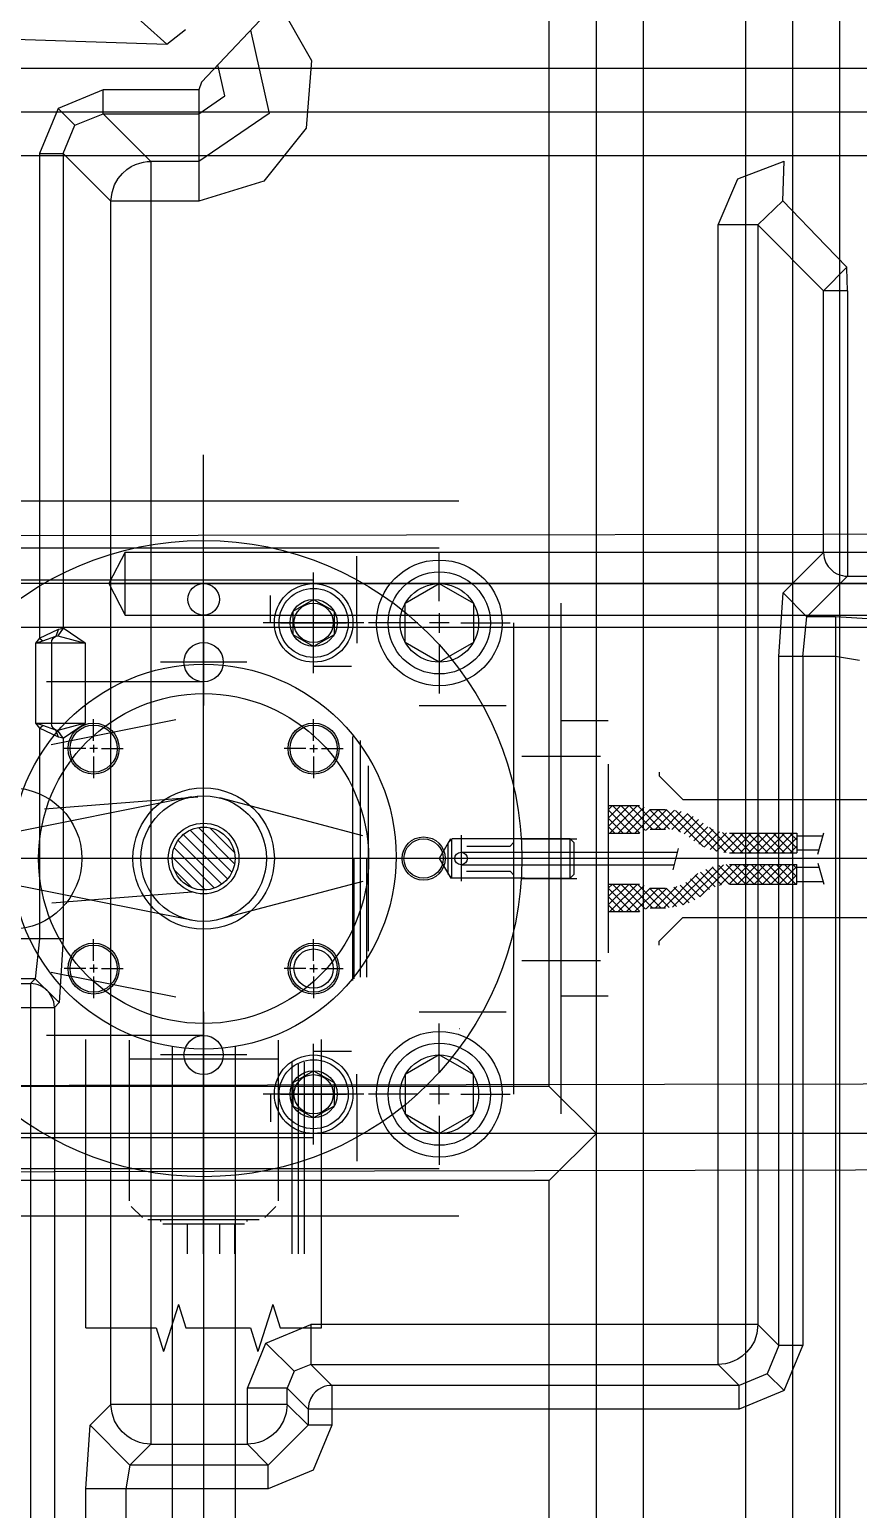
# Model space of a CAD drawing. Header units: millimetres. Extents: x -1 to 1014, y -756 to 757.
# Drawn here: x 874.5 to 902.9, y 117.4 to 168 of the extents above; entities that cross this region are included whole.
import ezdxf

# ---------------------------------------------------------------- set-up
doc = ezdxf.new("R2010")
doc.units = ezdxf.units.MM

# ---------------------------------------------------------------- blocks, each defined once
blk = doc.blocks.new('blockName2')
for points in [[(893.914, 29.578), (893.914, 405.569)], [(895.526, 29.578), (895.526, 405.569)], [(900.629, 29.578), (900.629, 405.569)], [(902.24, 29.578), (902.24, 405.569)], [(899.017, 115.787), (899.017, 319.36)], [(892.303, 131.901), (892.303, 303.246)], [(835.31, 168.984), (879.223, 167.528)], [(883.027, 168.996), (884.172, 166.976), (883.991, 164.662), (882.542, 162.848), (880.323, 162.165)], [(883.027, 168.996), (880.412, 166.229)], [(877.696, 168.899), (879.223, 167.528)], [(879.223, 167.528), (879.863, 168.034)], [(882.092, 168.009), (882.728, 165.165), (880.323, 163.524)], [(930.171, 166.697), (755.603, 166.697)], [(880.317, 165.155), (881.21, 165.766), (880.973, 166.822)], [(877.048, 165.971), (875.509, 165.335)], [(880.317, 165.971), (877.048, 165.971)], [(877.048, 165.155), (877.048, 165.971)], [(880.412, 166.229), (880.317, 165.971)], [(880.317, 165.971), (880.323, 162.165)], [(930.171, 165.203), (754.11, 165.203)], [(875.509, 165.335), (874.873, 163.796)], [(875.509, 165.335), (876.085, 164.759)], [(876.085, 164.759), (877.048, 165.155)], [(877.048, 165.155), (880.317, 165.155)], [(878.679, 163.524), (877.048, 165.155)], [(875.688, 163.796), (876.085, 164.759)], [(930.171, 163.71), (755.603, 163.71)], [(874.873, 163.796), (874.873, 147.228)], [(874.873, 163.796), (875.688, 163.796)], [(875.688, 163.796), (875.688, 147.567)], [(877.319, 162.165), (875.688, 163.796)], [(877.319, 162.165), (877.355, 162.467), (877.443, 162.726), (877.566, 162.939), (877.707, 163.111), (877.858, 163.244), (878.01, 163.345), (878.159, 163.418), (878.302, 163.469), (878.435, 163.501), (878.555, 163.518), (878.679, 163.524)], [(878.679, 163.524), (878.679, 119.671)], [(880.323, 163.524), (878.679, 163.524)], [(898.077, 161.359), (898.743, 162.928), (900.337, 163.533)], [(900.284, 162.174), (900.337, 163.533)], [(877.319, 121.031), (877.319, 162.165)], [(880.323, 162.165), (877.319, 162.165)], [(900.284, 162.174), (899.436, 161.359)], [(901.752, 160.645), (900.284, 162.174)], [(898.077, 122.397), (898.077, 161.359)], [(899.436, 161.359), (898.077, 161.359)], [(899.436, 161.359), (899.436, 123.757)], [(901.677, 159.096), (899.436, 161.359)], [(902.478, 159.911), (901.752, 160.645)], [(902.478, 159.911), (901.677, 159.096)], [(902.479, 159.875), (902.479, 159.899), (902.478, 159.911)], [(902.493, 159.096), (902.479, 159.875)], [(901.677, 150.158), (901.677, 159.096)], [(902.493, 159.096), (901.677, 159.096)], [(902.493, 159.096), (902.493, 149.343)], [(880.486, 126.613), (880.486, 153.491)], [(889.215, 151.909), (866.387, 151.909)], [(930.171, 150.82), (787.653, 150.583)], [(888.543, 150.298), (867.058, 150.298)], [(877.801, 150.164), (877.242, 149.089)], [(877.801, 150.164), (990.598, 150.164)], [(877.801, 148.015), (877.801, 150.164)], [(885.723, 147.747), (885.723, 150.029)], [(888.543, 148.485), (888.543, 150.164)], [(900.294, 148.775), (901.677, 150.158)], [(901.677, 150.158), (901.701, 149.968), (901.76, 149.805), (901.841, 149.672), (901.934, 149.567), (902.033, 149.487), (902.133, 149.428), (902.23, 149.388), (902.322, 149.362), (902.406, 149.348), (902.493, 149.343)], [(904.566, 150.158), (901.677, 150.158)], [(884.246, 146.025), (884.246, 149.469)], [(901.11, 147.96), (902.493, 149.343)], [(902.493, 149.343), (903.879, 149.343)], [(930.171, 149.089), (787.653, 149.089)], [(871.355, 149.225), (884.246, 149.225)], [(877.242, 149.089), (998.118, 149.089)], [(877.242, 149.089), (877.801, 148.015)], [(884.246, 146.619), (884.246, 148.875)], [(887.38, 148.418), (888.543, 149.089)], [(888.543, 149.089), (889.706, 148.418)], [(900.152, 146.6), (900.294, 148.775)], [(901.11, 147.96), (900.294, 148.775)], [(882.769, 147.747), (882.769, 148.687)], [(883.548, 148.149), (884.246, 148.552)], [(884.246, 148.552), (884.944, 148.149)], [(887.38, 147.075), (887.38, 148.418)], [(889.706, 148.418), (889.706, 147.075)], [(892.706, 130.961), (892.706, 148.418)], [(877.801, 148.015), (990.598, 148.015)], [(880.486, 147.881), (880.486, 144.927)], [(885.968, 147.747), (882.524, 147.747)], [(883.118, 147.747), (885.374, 147.747)], [(883.548, 147.344), (883.548, 148.149)], [(884.944, 148.149), (884.944, 147.344)], [(885.723, 147.747), (885.723, 147.056)], [(887.805, 147.747), (886.126, 147.747)], [(888.879, 147.747), (888.207, 147.747)], [(888.543, 148.082), (888.543, 147.411)], [(889.282, 147.747), (890.96, 147.747)], [(891.095, 131.633), (891.095, 147.747)], [(900.968, 146.6), (901.11, 147.96)], [(902.092, 147.96), (901.11, 147.96)], [(902.092, 147.96), (902.092, 104.16)], [(904.267, 147.818), (902.092, 147.96)], [(751.038, 147.596), (930.171, 147.596)], [(874.873, 147.228), (874.742, 147.05)], [(874.873, 147.228), (875.521, 147.534)], [(874.873, 147.228), (874.984, 147.139)], [(874.984, 147.139), (875.43, 147.292)], [(875.284, 147.05), (875.301, 147.147), (875.352, 147.231), (875.43, 147.292)], [(875.521, 147.534), (875.43, 147.292)], [(875.43, 147.292), (875.501, 147.309)], [(875.688, 147.567), (875.501, 147.309)], [(875.501, 147.309), (876.435, 147.05)], [(875.521, 147.534), (875.688, 147.567)], [(876.436, 147.05), (875.688, 147.567)], [(880.486, 126.18), (880.486, 147.558)], [(884.246, 146.941), (883.548, 147.344)], [(884.944, 147.344), (884.246, 146.941)], [(874.742, 147.05), (874.984, 147.139)], [(876.435, 147.05), (874.742, 147.05)], [(874.742, 147.05), (874.742, 144.324)], [(875.284, 147.05), (875.284, 144.324)], [(876.436, 147.05), (876.436, 144.324)], [(888.543, 146.404), (887.38, 147.075)], [(889.706, 147.075), (888.543, 146.404)], [(888.543, 147.008), (888.543, 145.329)], [(881.963, 146.404), (879.009, 146.404)], [(880.483, 146.405), (880.486, 146.404)], [(880.486, 146.404), (880.483, 146.404)], [(884.246, 146.27), (885.545, 146.27)], [(900.152, 123.041), (900.152, 146.6)], [(902.092, 146.6), (900.152, 146.6)], [(900.968, 146.6), (900.968, 123.041)], [(902.907, 146.458), (902.092, 146.6)], [(880.486, 145.733), (875.115, 145.733)], [(887.855, 144.927), (889.617, 144.927)], [(888.543, 144.927), (890.826, 144.927)], [(888.543, 144.927), (888.946, 144.927)], [(874.742, 144.324), (874.873, 144.146)], [(874.742, 144.324), (876.435, 144.324)], [(874.984, 144.235), (874.742, 144.324)], [(874.873, 144.146), (874.984, 144.235)], [(875.43, 144.082), (874.984, 144.235)], [(879.541, 144.43), (875.273, 143.579)], [(875.43, 144.082), (875.352, 144.142), (875.301, 144.227), (875.284, 144.324)], [(876.436, 144.324), (875.501, 144.065)], [(875.688, 143.806), (876.436, 144.324)], [(876.726, 143.718), (876.726, 144.457)], [(884.246, 143.718), (884.246, 144.457)], [(894.317, 144.394), (892.706, 144.394)], [(874.873, 144.146), (874.873, 136.941)], [(875.521, 143.84), (874.873, 144.146)], [(875.501, 144.065), (875.43, 144.082)], [(875.521, 143.84), (875.43, 144.082)], [(875.688, 143.806), (875.501, 144.065)], [(875.688, 143.806), (875.521, 143.84)], [(875.688, 143.806), (875.688, 136.941)], [(885.582, 135.522), (885.582, 143.858)], [(885.851, 135.64), (885.851, 143.727)], [(876.458, 143.45), (875.719, 143.45)], [(876.86, 143.45), (876.592, 143.45)], [(876.726, 143.584), (876.726, 143.315)], [(876.726, 143.181), (876.726, 142.443)], [(876.995, 143.45), (877.733, 143.45)], [(883.978, 143.45), (883.239, 143.45)], [(884.112, 143.45), (884.381, 143.45)], [(884.246, 143.584), (884.246, 143.315)], [(884.246, 143.181), (884.246, 142.443)], [(884.515, 143.45), (885.253, 143.45)], [(891.095, 135.93), (891.095, 143.45)], [(894.048, 143.181), (891.363, 143.181)], [(894.048, 143.181), (893.78, 143.181)], [(886.119, 136.522), (886.119, 142.857)], [(894.317, 142.913), (894.317, 136.467)], [(896.063, 142.648), (896.063, 142.514)], [(896.869, 141.708), (896.063, 142.514)], [(880.066, 141.797), (873.464, 140.48)], [(880.292, 141.794), (875.041, 141.381)], [(885.931, 140.468), (881.037, 141.766)], [(896.869, 141.708), (901.965, 141.708)], [(901.965, 141.708), (943.599, 141.708)], [(894.317, 141.503), (895.391, 141.503)], [(894.317, 141.36), (894.459, 141.503)], [(894.317, 141.075), (894.744, 141.503)], [(894.317, 140.79), (895.029, 141.503)], [(894.317, 141.36), (895.115, 140.563)], [(894.374, 140.563), (895.314, 141.503)], [(894.459, 141.503), (895.399, 140.563)], [(894.659, 140.563), (895.548, 141.452)], [(894.744, 141.503), (895.596, 140.651)], [(894.944, 140.563), (895.749, 141.368)], [(895.029, 141.503), (895.835, 140.697)], [(895.229, 140.563), (896.034, 141.368)], [(895.314, 141.503), (896.12, 140.697)], [(895.611, 140.66), (896.319, 141.368)], [(895.733, 141.369), (896.411, 140.69)], [(895.746, 141.368), (896.276, 141.368)], [(895.933, 140.697), (896.581, 141.345)], [(896.018, 141.368), (896.793, 140.593)], [(896.217, 140.697), (896.815, 141.295)], [(896.303, 141.368), (897.577, 140.094)], [(896.486, 140.68), (897.028, 141.223)], [(896.617, 141.339), (898.016, 139.94)], [(897.012, 141.229), (898.347, 139.894)], [(880.022, 140.658), (881.455, 139.225)], [(880.311, 140.749), (881.546, 139.514)], [(880.697, 140.743), (881.54, 139.9)], [(894.317, 141.075), (894.83, 140.563)], [(894.317, 140.79), (894.545, 140.563)], [(895.746, 140.697), (896.276, 140.697)], [(896.714, 140.624), (897.222, 141.132)], [(896.912, 140.537), (897.4, 141.025)], [(897.085, 140.425), (897.563, 140.903)], [(897.243, 140.299), (897.725, 140.78)], [(897.413, 140.183), (897.909, 140.68)], [(897.779, 140.747), (898.634, 139.891)], [(879.61, 140.311), (881.107, 138.813)], [(879.791, 140.509), (881.306, 138.995)], [(888.929, 140.361), (888.543, 139.69)], [(888.986, 140.361), (888.851, 140.227)], [(888.851, 139.152), (888.851, 140.227)], [(888.969, 139.022), (888.969, 140.361)], [(891.355, 140.361), (888.986, 140.361)], [(889.286, 140.49), (889.286, 138.916)], [(890.96, 140.119), (891.094, 140.254)], [(891.342, 140.365), (893.239, 140.365)], [(893.014, 140.361), (891.355, 140.361)], [(893.014, 140.361), (893.149, 140.227)], [(893.014, 139.018), (893.014, 140.361)], [(893.149, 139.152), (893.149, 140.227)], [(894.317, 140.563), (895.391, 140.563)], [(897.598, 140.084), (898.12, 140.606)], [(897.801, 140.001), (898.365, 140.566)], [(898.023, 139.939), (898.647, 140.563)], [(898.228, 140.582), (898.919, 139.891)], [(898.269, 139.9), (898.932, 140.563)], [(898.458, 140.563), (900.763, 140.563)], [(898.533, 140.563), (899.204, 139.891)], [(898.545, 139.891), (899.217, 140.563)], [(898.818, 140.563), (899.489, 139.891)], [(898.83, 139.891), (899.501, 140.563)], [(899.102, 140.563), (899.774, 139.891)], [(899.115, 139.891), (899.786, 140.563)], [(899.387, 140.563), (900.059, 139.891)], [(899.4, 139.891), (900.071, 140.563)], [(899.672, 140.563), (900.344, 139.891)], [(899.685, 139.891), (900.356, 140.563)], [(899.957, 140.563), (900.628, 139.891)], [(899.969, 139.891), (900.641, 140.563)], [(900.242, 140.563), (900.763, 140.042)], [(900.254, 139.891), (900.763, 140.399)], [(900.527, 140.563), (900.763, 140.327)], [(900.763, 140.563), (900.763, 139.891)], [(900.763, 140.469), (901.664, 140.469)], [(901.478, 139.844), (901.692, 140.565)], [(950.313, 139.69), (767.689, 139.69)], [(880.486, 139.69), (805.288, 139.69)], [(888.732, 139.69), (872.24, 139.69)], [(879.414, 139.747), (880.544, 138.617)], [(879.479, 140.062), (880.859, 138.682)], [(880.486, 139.69), (880.486, 139.69)], [(880.486, 139.69), (880.486, 139.69)], [(880.486, 139.69), (880.486, 139.69)], [(880.486, 139.69), (880.486, 139.69)], [(880.486, 139.69), (880.486, 139.69)], [(880.486, 139.69), (880.486, 139.69)], [(885.636, 135.581), (885.636, 139.69)], [(886.066, 135.64), (886.066, 139.684)], [(888.543, 139.69), (888.931, 139.017)], [(893.28, 139.69), (888.64, 139.69)], [(889.286, 139.907), (891.094, 139.907)], [(889.481, 140.119), (890.96, 140.119)], [(891.094, 139.905), (894.317, 139.905)], [(891.095, 139.69), (891.095, 139.69)], [(894.317, 139.905), (896.688, 139.905)], [(896.539, 139.307), (896.719, 140.03)], [(898.458, 139.891), (900.763, 139.891)], [(900.539, 139.891), (900.763, 140.115)], [(900.763, 139.985), (901.52, 139.985)], [(879.488, 139.293), (880.09, 138.691)], [(888.986, 139.018), (888.851, 139.152)], [(889.286, 139.477), (891.094, 139.477)], [(889.471, 139.26), (890.96, 139.26)], [(890.96, 139.26), (891.094, 139.126)], [(891.094, 139.475), (894.317, 139.475)], [(893.014, 139.018), (893.149, 139.152)], [(894.317, 139.475), (896.581, 139.475)], [(896.217, 138.011), (897.385, 139.179)], [(896.517, 138.026), (897.901, 139.41)], [(896.88, 138.104), (898.254, 139.478)], [(897.448, 138.387), (898.549, 139.488)], [(897.467, 139.228), (897.97, 138.725)], [(897.657, 139.322), (898.19, 138.79)], [(897.865, 139.399), (898.447, 138.817)], [(898.094, 139.455), (898.732, 138.817)], [(898.119, 138.773), (898.834, 139.488)], [(898.349, 139.485), (899.017, 138.817)], [(898.447, 138.817), (899.119, 139.488)], [(898.458, 139.488), (900.763, 139.488)], [(898.631, 139.488), (899.302, 138.817)], [(898.732, 138.817), (899.404, 139.488)], [(898.915, 139.488), (899.587, 138.817)], [(899.017, 138.817), (899.689, 139.488)], [(899.2, 139.488), (899.872, 138.817)], [(899.302, 138.817), (899.973, 139.488)], [(899.485, 139.488), (900.157, 138.817)], [(899.587, 138.817), (900.258, 139.488)], [(899.77, 139.488), (900.441, 138.817)], [(899.872, 138.817), (900.543, 139.488)], [(900.055, 139.488), (900.726, 138.817)], [(900.157, 138.817), (900.763, 139.423)], [(900.34, 139.488), (900.763, 139.065)], [(900.441, 138.817), (900.763, 139.138)], [(900.625, 139.488), (900.763, 139.35)], [(900.763, 138.817), (900.763, 139.488)], [(900.763, 139.394), (901.52, 139.394)], [(901.478, 139.536), (901.692, 138.815)], [(880.066, 137.583), (873.464, 138.899)], [(885.931, 138.911), (881.037, 137.613)], [(891.455, 139.018), (888.931, 139.018)], [(891.342, 139.014), (893.239, 139.014)], [(891.455, 139.018), (893.014, 139.018)], [(894.317, 138.817), (895.391, 138.817)], [(894.317, 138.674), (894.459, 138.817)], [(894.317, 138.39), (894.744, 138.817)], [(894.317, 138.105), (895.029, 138.817)], [(894.317, 138.674), (895.115, 137.877)], [(894.374, 137.877), (895.314, 138.817)], [(894.459, 138.817), (895.399, 137.877)], [(894.659, 137.877), (895.548, 138.766)], [(894.744, 138.817), (895.596, 137.965)], [(894.944, 137.877), (895.749, 138.683)], [(895.029, 138.817), (895.835, 138.011)], [(895.229, 137.877), (896.034, 138.683)], [(895.314, 138.817), (896.12, 138.011)], [(895.611, 137.975), (896.32, 138.683)], [(895.733, 138.683), (896.401, 138.015)], [(895.746, 138.683), (896.276, 138.683)], [(895.933, 138.011), (896.66, 138.739)], [(896.018, 138.683), (896.654, 138.047)], [(896.303, 138.683), (896.881, 138.104)], [(896.558, 138.712), (897.088, 138.182)], [(896.776, 138.779), (897.277, 138.278)], [(896.966, 138.874), (897.451, 138.389)], [(897.133, 138.992), (897.61, 138.515)], [(897.293, 139.117), (897.778, 138.632)], [(898.458, 138.817), (900.763, 138.817)], [(900.726, 138.817), (900.763, 138.853)], [(900.763, 138.911), (901.664, 138.911)], [(880.095, 138.546), (875.294, 138.168)], [(894.317, 138.39), (894.83, 137.877)], [(894.317, 138.105), (894.545, 137.877)], [(894.317, 137.877), (895.391, 137.877)], [(895.746, 138.011), (896.276, 138.011)], [(896.869, 137.675), (896.063, 136.87)], [(896.869, 137.675), (901.965, 137.675)], [(901.965, 137.675), (943.599, 137.675)], [(875.688, 136.941), (864.314, 136.941)], [(874.873, 136.941), (874.731, 135.581)], [(875.688, 136.941), (875.546, 134.766)], [(876.726, 136.198), (876.726, 136.937)], [(884.246, 136.198), (884.246, 136.937)], [(896.063, 136.735), (896.063, 136.87)], [(894.048, 136.198), (891.363, 136.198)], [(894.048, 136.198), (893.78, 136.198)], [(879.541, 134.949), (875.273, 135.8)], [(876.458, 135.929), (875.719, 135.929)], [(876.86, 135.929), (876.592, 135.929)], [(876.726, 136.064), (876.726, 135.795)], [(876.726, 135.661), (876.726, 134.922)], [(876.995, 135.929), (877.733, 135.929)], [(883.978, 135.929), (883.239, 135.929)], [(884.112, 135.929), (884.381, 135.929)], [(884.246, 136.064), (884.246, 135.795)], [(884.246, 135.661), (884.246, 134.922)], [(884.515, 135.929), (885.253, 135.929)], [(851.005, 135.418), (874.568, 135.418)], [(874.731, 135.581), (864.314, 135.581)], [(874.568, 135.418), (874.731, 135.581)], [(874.568, 135.418), (874.568, 107.974)], [(875.383, 134.602), (875.36, 134.793), (875.301, 134.956), (875.22, 135.089), (875.127, 135.194), (875.028, 135.274), (874.928, 135.332), (874.831, 135.373), (874.739, 135.399), (874.655, 135.413), (874.568, 135.418)], [(875.546, 134.766), (874.731, 135.581)], [(867.358, 134.602), (875.383, 134.602)], [(875.546, 134.766), (875.383, 134.602)], [(875.383, 134.602), (875.383, 108.314)], [(894.317, 134.99), (892.706, 134.99)], [(880.486, 134.453), (880.486, 131.498)], [(887.855, 134.453), (889.617, 134.453)], [(888.543, 134.453), (890.826, 134.453)], [(880.486, 133.646), (875.115, 133.646)], [(888.543, 132.371), (888.543, 134.05)], [(889.226, 133.88), (889.227, 133.883)], [(889.227, 133.883), (889.228, 133.88)], [(876.458, 123.644), (876.458, 133.499)], [(877.935, 133.479), (877.935, 127.984)], [(879.412, 133.263), (879.412, 105.85)], [(880.486, 133.174), (880.486, 29.578)], [(881.56, 133.263), (881.56, 105.85)], [(883.038, 133.479), (883.038, 127.984)], [(884.246, 129.911), (884.246, 133.355)], [(884.246, 133.109), (885.545, 133.109)], [(884.515, 123.644), (884.515, 133.499)], [(877.935, 132.841), (883.038, 132.841)], [(881.963, 132.975), (879.009, 132.975)], [(883.509, 126.18), (883.509, 132.728)], [(883.724, 126.18), (883.724, 132.657)], [(883.939, 126.18), (883.939, 132.728)], [(884.246, 130.505), (884.246, 132.761)], [(888.543, 132.975), (887.38, 132.304)], [(889.706, 132.304), (888.543, 132.975)], [(883.548, 132.035), (884.246, 132.438)], [(884.246, 132.438), (884.944, 132.035)], [(885.723, 131.633), (885.723, 132.323)], [(887.38, 132.304), (887.38, 130.961)], [(889.706, 130.961), (889.706, 132.304)], [(930.171, 132.025), (787.653, 131.783)], [(892.303, 131.901), (793.471, 131.901)], [(885.968, 131.633), (882.524, 131.633)], [(882.769, 131.632), (882.769, 130.692)], [(883.118, 131.633), (885.374, 131.633)], [(883.548, 131.23), (883.548, 132.036)], [(884.944, 132.035), (884.944, 131.23)], [(885.723, 131.633), (885.723, 129.35)], [(887.805, 131.633), (886.126, 131.633)], [(888.879, 131.633), (888.207, 131.633)], [(888.543, 131.297), (888.543, 131.968)], [(889.282, 131.633), (890.96, 131.633)], [(893.914, 130.29), (892.303, 131.901)], [(884.246, 130.827), (883.548, 131.23)], [(884.944, 131.23), (884.246, 130.827)], [(887.38, 130.961), (888.543, 130.29)], [(888.543, 130.29), (889.706, 130.961)], [(888.543, 130.894), (888.543, 129.216)], [(893.914, 130.29), (695.176, 130.29)], [(930.171, 130.29), (787.653, 130.29)], [(871.355, 130.155), (884.246, 130.155)], [(892.303, 128.679), (893.914, 130.29)], [(930.171, 129.097), (787.653, 128.797)], [(888.543, 129.081), (867.058, 129.081)], [(892.303, 128.679), (793.471, 128.679)], [(892.303, 29.578), (892.303, 128.679)], [(878.014, 127.794), (878.393, 127.414)], [(882.959, 127.794), (882.579, 127.414)], [(889.215, 127.47), (866.387, 127.47)], [(882.389, 127.336), (878.583, 127.336)], [(879.009, 127.336), (879.009, 127.282)], [(879.09, 127.201), (881.883, 127.201)], [(879.425, 126.18), (879.425, 127.201)], [(879.936, 126.18), (879.936, 127.201)], [(881.037, 126.18), (881.037, 127.201)], [(881.547, 126.18), (881.547, 127.201)], [(881.963, 127.336), (881.963, 127.282)], [(879.624, 124.449), (879.116, 122.838)], [(879.624, 124.449), (879.878, 123.644)], [(882.852, 124.449), (882.344, 122.838)], [(882.852, 124.449), (883.106, 123.644)], [(876.458, 123.644), (878.862, 123.644)], [(878.862, 123.644), (879.116, 122.838)], [(879.878, 123.644), (882.09, 123.644)], [(882.09, 123.644), (882.344, 122.838)], [(882.617, 123.121), (884.156, 123.757)], [(883.106, 123.644), (884.515, 123.644)], [(899.436, 123.757), (884.156, 123.757)], [(884.156, 123.757), (884.156, 122.397)], [(899.436, 123.757), (899.401, 123.454), (899.312, 123.196), (899.19, 122.982), (899.048, 122.811), (898.898, 122.677), (898.746, 122.577), (898.596, 122.503), (898.454, 122.453), (898.321, 122.421), (898.2, 122.404), (898.077, 122.397)], [(899.436, 123.757), (900.152, 123.041)], [(881.98, 121.582), (882.617, 123.121)], [(883.576, 122.161), (882.617, 123.121)], [(900.152, 123.041), (899.756, 122.077)], [(900.968, 123.041), (900.152, 123.041)], [(900.332, 121.502), (900.968, 123.041)], [(883.576, 122.161), (883.34, 121.582)], [(884.156, 122.397), (883.576, 122.161)], [(884.872, 121.681), (884.156, 122.397)], [(884.156, 122.397), (898.077, 122.397)], [(898.077, 122.397), (898.793, 121.681)], [(899.756, 122.077), (898.793, 121.681)], [(899.756, 122.077), (900.332, 121.502)], [(883.34, 121.582), (881.98, 121.582)], [(881.98, 119.671), (881.98, 121.582)], [(883.34, 121.031), (883.34, 121.582)], [(883.34, 121.582), (884.056, 120.865)], [(884.872, 121.681), (884.788, 121.677), (884.703, 121.663), (884.61, 121.637), (884.512, 121.596), (884.412, 121.537), (884.312, 121.457), (884.219, 121.351), (884.138, 121.218), (884.079, 121.056), (884.056, 120.865)], [(898.793, 121.681), (884.872, 121.681)], [(884.872, 121.681), (884.872, 120.315)], [(898.793, 120.865), (898.793, 121.681)], [(900.332, 121.502), (898.793, 120.865)], [(876.603, 120.315), (877.319, 121.031)], [(883.34, 121.031), (877.319, 121.031)], [(878.679, 119.671), (878.551, 119.678), (878.43, 119.696), (878.297, 119.728), (878.155, 119.779), (878.007, 119.852), (877.856, 119.953), (877.706, 120.087), (877.565, 120.257), (877.443, 120.471), (877.355, 120.729), (877.319, 121.031)], [(883.34, 121.031), (883.304, 120.728), (883.216, 120.47), (883.094, 120.256), (882.952, 120.085), (882.801, 119.952), (882.649, 119.851), (882.5, 119.777), (882.357, 119.727), (882.224, 119.695), (882.104, 119.678), (881.98, 119.671)], [(884.056, 120.315), (883.34, 121.031)], [(898.793, 120.865), (884.056, 120.865)], [(884.056, 120.865), (884.056, 120.315)], [(876.461, 118.14), (876.603, 120.315)], [(876.603, 120.315), (877.963, 118.955)], [(884.872, 120.315), (884.235, 118.776), (882.696, 118.14)], [(884.056, 120.315), (882.696, 118.955)], [(884.872, 120.315), (884.056, 120.315)], [(877.963, 118.955), (878.679, 119.671)], [(878.679, 119.671), (881.98, 119.671)], [(881.98, 119.671), (882.696, 118.955)], [(877.963, 118.955), (877.821, 118.14)], [(882.696, 118.955), (877.963, 118.955)], [(882.696, 118.14), (882.696, 118.955)], [(876.461, 96.989), (876.461, 118.14)], [(882.696, 118.14), (876.461, 118.14)], [(877.821, 118.14), (877.821, 95.6294)]]:
    blk.add_lwpolyline(points)
for centre, radius in [((880.486, 139.69), 10.8769), ((888.543, 147.747), 2.1485), ((888.543, 147.747), 1.7457), ((880.486, 148.552), 0.5371), ((880.486, 148.552), 0.5371), ((884.246, 147.747), 1.3428), ((884.246, 147.747), 1.1817), ((888.543, 147.747), 1.3428), ((884.246, 147.747), 0.8057), ((884.246, 147.747), 0.6714), ((880.486, 146.404), 0.6714), ((880.486, 139.754), 6.5798), ((880.486, 139.69), 5.6399), ((876.726, 143.45), 0.8728), ((876.726, 143.45), 0.8057), ((884.246, 143.45), 0.8728), ((884.246, 143.45), 0.8057), ((873.906, 139.69), 2.4171), ((880.486, 139.69), 2.4171), ((880.486, 139.69), 2.1485), ((880.486, 139.69), 2.1485), ((880.486, 139.69), 1.2085), ((880.486, 139.69), 1.0743), ((880.486, 139.69), 1.0743), ((888.006, 139.69), 0.7386), ((888.006, 139.69), 0.6714), ((889.286, 139.692), 0.2149), ((876.726, 135.929), 0.8728), ((876.726, 135.929), 0.8057), ((884.246, 135.929), 0.8728), ((884.246, 135.929), 0.8057), ((884.246, 135.929), 0.6714), ((880.486, 132.975), 0.6714), ((888.543, 131.633), 2.1485), ((888.543, 131.633), 1.7457), ((884.246, 131.633), 1.3428), ((884.246, 131.633), 1.1817), ((888.543, 131.633), 1.3428), ((884.246, 131.633), 0.8057), ((884.246, 131.633), 0.6714)]:
    blk.add_circle(centre, radius)

msp = doc.modelspace()

# ---------------------------------------------------------------- block references
msp.add_blockref('blockName2', (0, 0))

doc.saveas('drawing.dxf')
